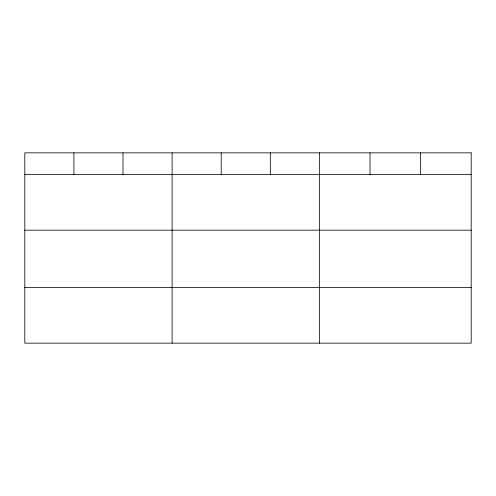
<?xml version="1.0" encoding="UTF-8"?>
<svg xmlns="http://www.w3.org/2000/svg" width="496" height="496" viewBox="0 0 496 496"><rect width="100%" height="100%" fill="white"/><g stroke="black" fill="none" stroke-linecap="round" stroke-linejoin="round"><path stroke-width="0.74" d="M24.8 174.524L471.2 174.524M24.8 230.169L471.2 230.169M24.8 287.5L471.2 287.5M420.608 152.849L420.608 174.524M370.016 152.849L370.016 174.524M319.424 152.849L319.424 343.151M270.32 152.849L270.32 174.524M221.216 152.849L221.216 174.524M172.112 152.849L172.112 343.151M123.008 152.849L123.008 174.524M73.904 152.849L73.904 174.524M471.2 152.849L24.8 152.849L24.8 343.151L471.2 343.151L471.2 152.849"/></g></svg>
